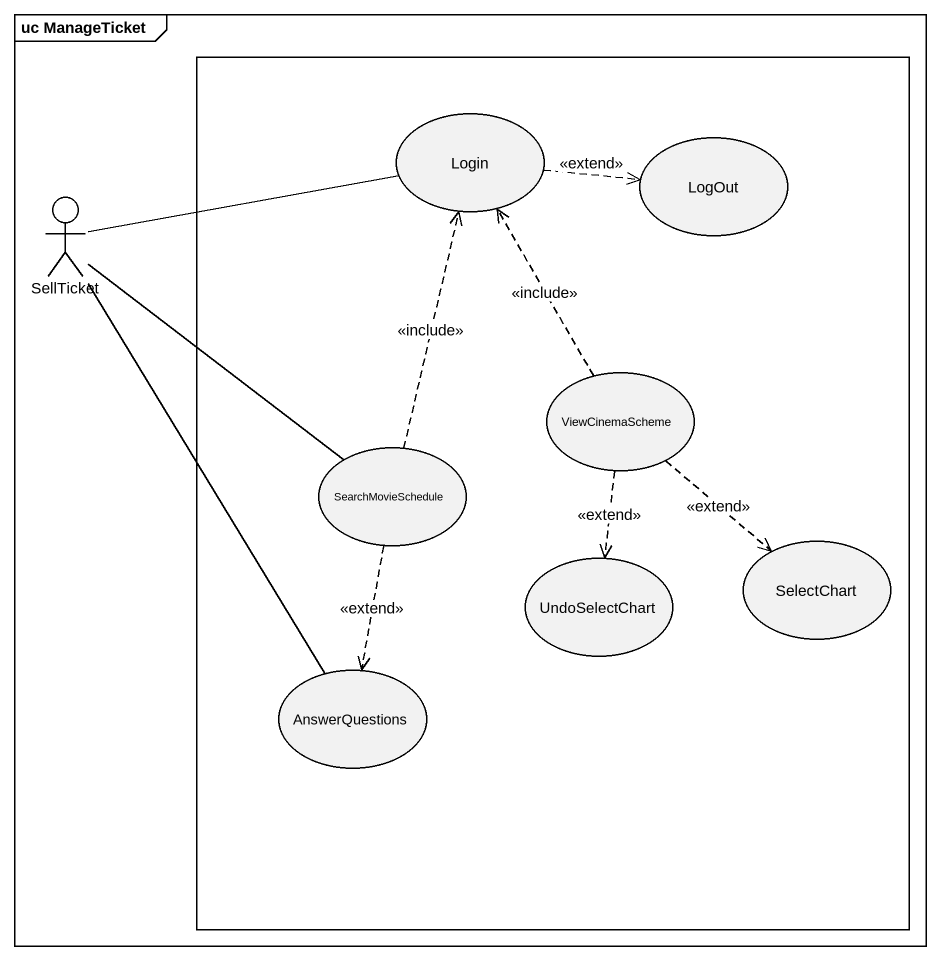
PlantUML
@startuml
mainframe uc ManageTicket
rectangle " " as rectangle1 {
  usecase Login
  usecase LogOut
  usecase ViewCinemaScheme
  usecase SearchMovieSchedule
  usecase SelectChart
  usecase UndoSelectChart
  usecase AnswerQuestions
}
actor SellTicket
Login .right.> LogOut : <<extend>>
SellTicket -right- Login
SellTicket -- SearchMovieSchedule
SellTicket -- AnswerQuestions
ViewCinemaScheme .up.> Login : <<include>>
ViewCinemaScheme ..> SelectChart : <<extend>>
ViewCinemaScheme ..> UndoSelectChart : <<extend>>
SearchMovieSchedule .up.> Login : <<include>>
SearchMovieSchedule ..> AnswerQuestions : <<extend>>
@enduml
